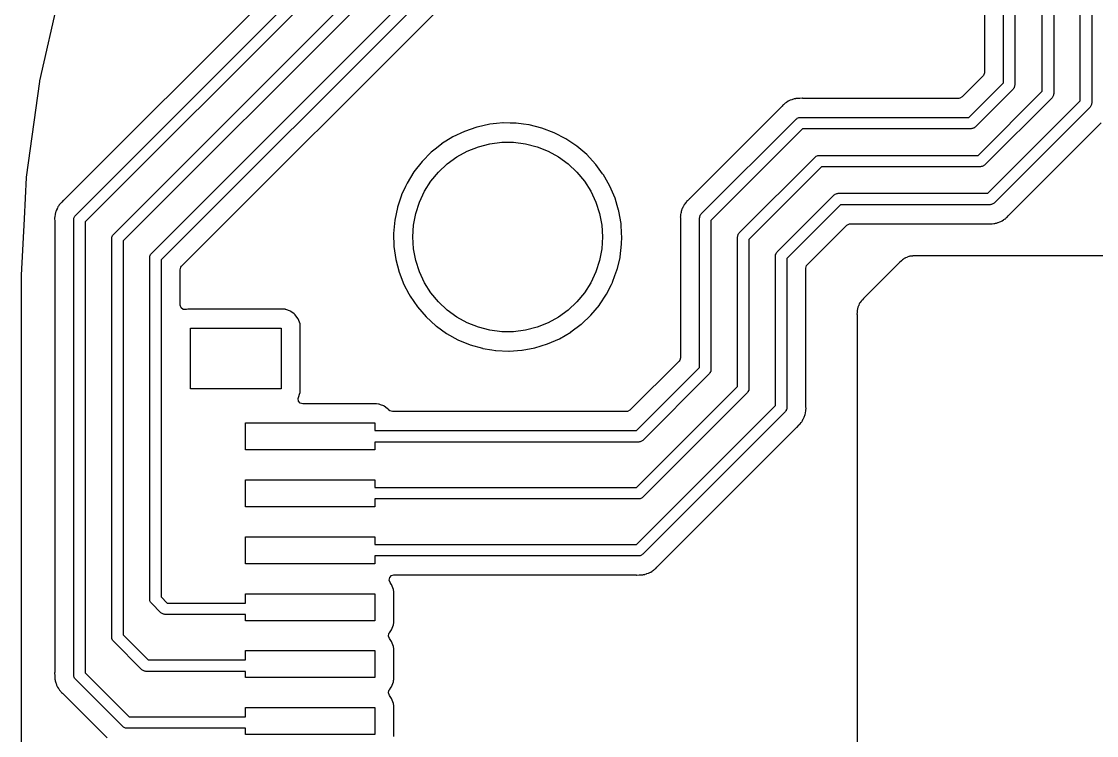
# Model space of a CAD drawing. Extents: x -3.92 to 3.92, y 0.02 to 7.83.
# Drawn here: x -3.917 to -2.803, y 0.94 to 1.68 of the extents above; entities that cross this region are included whole.
import ezdxf

# ---------------------------------------------------------------- set-up
doc = ezdxf.new("R2010")
doc.units = 0
doc.header["$MEASUREMENT"] = 0
doc.layers.add('BLACK', color=7, linetype='CONTINUOUS')

msp = doc.modelspace()

# ---------------------------------------------------------------- linework, layer by layer
at = {"layer": 'BLACK', "linetype": 'CONTINUOUS'}
for p, q in [((-2.81988, 1.59792), (-2.81988, 2.2007)), ((-2.80807, 2.20315), (-2.80807, 1.59547)), ((-2.85925, 1.60776), (-2.85925, 2.14165)), ((-2.84744, 2.14409), (-2.84744, 1.60531)), ((-2.89961, 1.61662), (-2.89961, 2.0448)), ((-2.8878, 2.04724), (-2.8878, 1.61417)), ((-2.91931, 2.03458), (-2.91931, 1.62684)), ((-3.43159, 1.93671), (-3.87314, 1.49517)), ((-3.86146, 1.47898), (-3.41043, 1.93001)), ((-3.40035, 1.92338), (-3.85138, 1.47236)), ((-3.82209, 1.45929), (-3.37106, 1.91032)), ((-3.36098, 1.9037), (-3.81201, 1.45267)), ((-3.78272, 1.43961), (-3.33169, 1.89064)), ((-3.32161, 1.88401), (-3.77264, 1.43299)), ((-3.75148, 1.42628), (-3.30993, 1.86782)), ((-3.89833, 1.61848), (-3.87601, 1.71593)), ((-2.91931, 1.62684), (-2.9201, 1.62415)), ((-3.91212, 1.51884), (-3.89841, 1.61805)), ((-3.89841, 1.61805), (-3.89833, 1.61848)), ((-2.92076, 1.62333), (-2.94223, 1.60187)), ((-2.93552, 1.58071), (-2.89961, 1.61662)), ((-2.9201, 1.62415), (-2.92076, 1.62333)), ((-2.88952, 1.61), (-2.9289, 1.57063)), ((-2.92567, 1.54134), (-2.85925, 1.60776)), ((-2.88914, 1.61067), (-2.88952, 1.61)), ((-2.88859, 1.61122), (-2.88914, 1.61067)), ((-2.88839, 1.61197), (-2.88859, 1.61122)), ((-2.888, 1.61264), (-2.88839, 1.61197)), ((-2.8878, 1.61417), (-2.888, 1.61342)), ((-2.888, 1.61342), (-2.888, 1.61264)), ((-2.84744, 1.60531), (-2.84764, 1.60456)), ((-2.84764, 1.60456), (-2.84764, 1.60379)), ((-3.12811, 1.59338), (-3.12905, 1.59224)), ((-3.12791, 1.59362), (-3.12811, 1.59338)), ((-3.12724, 1.59411), (-3.12791, 1.59362)), ((-3.12664, 1.59461), (-3.12724, 1.59411)), ((-3.12606, 1.5952), (-3.12664, 1.59461)), ((-3.12579, 1.59536), (-3.12606, 1.5952)), ((-3.12451, 1.59611), (-3.12579, 1.59536)), ((-3.12579, 1.59536), (-3.12579, 1.59536)), ((-3.12412, 1.59637), (-3.12451, 1.59611)), ((-3.12267, 1.59742), (-3.12412, 1.59637)), ((-3.1219, 1.59773), (-3.12267, 1.59742)), ((-3.1212, 1.59807), (-3.1219, 1.59773)), ((-3.12049, 1.59849), (-3.1212, 1.59807)), ((-3.11876, 1.59899), (-3.12049, 1.59849)), ((-3.11832, 1.59915), (-3.11876, 1.59899)), ((-3.11695, 1.59969), (-3.11832, 1.59915)), ((-3.11666, 1.59981), (-3.11695, 1.59969)), ((-3.11695, 1.59969), (-3.11695, 1.59969)), ((-3.11583, 1.59991), (-3.11666, 1.59981)), ((-3.11507, 1.60007), (-3.11583, 1.59991)), ((-3.11457, 1.60021), (-3.11507, 1.60007)), ((-3.11427, 1.6003), (-3.11457, 1.60021)), ((-3.11457, 1.60021), (-3.11457, 1.60021)), ((-3.11248, 1.60036), (-3.11427, 1.6003)), ((-3.11202, 1.60039), (-3.11248, 1.60036)), ((-3.11185, 1.60041), (-3.11202, 1.60039)), ((-3.11072, 1.60041), (-3.11185, 1.60041)), ((-3.11056, 1.60042), (-3.11072, 1.60041)), ((-3.10812, 1.60049), (-3.11056, 1.60042)), ((-3.10781, 1.6005), (-3.10812, 1.60049)), ((-3.10751, 1.60044), (-3.10781, 1.6005)), ((-3.10705, 1.60041), (-3.10751, 1.60044)), ((-2.94573, 1.60041), (-3.10705, 1.60041)), ((-2.94468, 1.60053), (-2.94573, 1.60041)), ((-2.94223, 1.60187), (-2.94468, 1.60053)), ((-2.84917, 1.60114), (-2.91905, 1.53126)), ((-2.91583, 1.50197), (-2.81988, 1.59792)), ((-2.84878, 1.60181), (-2.84917, 1.60114)), ((-2.84823, 1.60236), (-2.84878, 1.60181)), ((-2.84803, 1.60311), (-2.84823, 1.60236)), ((-2.84764, 1.60379), (-2.84803, 1.60311)), ((-2.80827, 1.59394), (-2.80866, 1.59327)), ((-2.80807, 1.59547), (-2.80827, 1.59472)), ((-2.80827, 1.59472), (-2.80827, 1.59394)), ((-3.12936, 1.59189), (-3.22452, 1.49674)), ((-3.12905, 1.59224), (-3.12936, 1.59189)), ((-2.8098, 1.5913), (-2.90921, 1.49189)), ((-2.80941, 1.59197), (-2.8098, 1.5913)), ((-2.80886, 1.59252), (-2.80941, 1.59197)), ((-2.80866, 1.59327), (-2.80886, 1.59252)), ((-3.43204, 1.57354), (-3.44507, 1.57069)), ((-3.4319, 1.57357), (-3.43204, 1.57354)), ((-3.43204, 1.57354), (-3.43204, 1.57354)), ((-3.42509, 1.57425), (-3.4319, 1.57357)), ((-3.41848, 1.57491), (-3.42509, 1.57425)), ((-3.41834, 1.57492), (-3.41848, 1.57491)), ((-3.41848, 1.57491), (-3.41848, 1.57491)), ((-3.4182, 1.57492), (-3.41834, 1.57492)), ((-3.41067, 1.5748), (-3.4182, 1.57492)), ((-3.4182, 1.57492), (-3.4182, 1.57492)), ((-3.40472, 1.57471), (-3.41067, 1.5748)), ((-3.40458, 1.57469), (-3.40472, 1.57471)), ((-3.39689, 1.57367), (-3.40458, 1.57469)), ((-3.40458, 1.57469), (-3.40458, 1.57469)), ((-3.39121, 1.57293), (-3.39689, 1.57367)), ((-3.378, 1.56961), (-3.39121, 1.57293)), ((-3.21284, 1.48055), (-3.11441, 1.57898)), ((-3.11441, 1.57898), (-3.11374, 1.57937)), ((-3.11374, 1.57937), (-3.11319, 1.57992)), ((-3.11319, 1.57992), (-3.11244, 1.58012)), ((-3.11244, 1.58012), (-3.11176, 1.58051)), ((-3.11176, 1.58051), (-3.11099, 1.58051)), ((-3.11099, 1.58051), (-3.11024, 1.58071)), ((-3.11024, 1.58071), (-2.93552, 1.58071)), ((-2.89426, 1.47897), (-2.79812, 1.57511)), ((-3.47039, 1.56039), (-3.48193, 1.55315)), ((-3.4581, 1.56625), (-3.47039, 1.56039)), ((-3.44521, 1.57066), (-3.4581, 1.56625)), ((-3.44507, 1.57069), (-3.44521, 1.57066)), ((-3.44507, 1.57069), (-3.44507, 1.57069)), ((-3.36526, 1.56479), (-3.378, 1.56961)), ((-3.35315, 1.55854), (-3.36526, 1.56479)), ((-3.10779, 1.5689), (-3.20276, 1.47393)), ((-2.93307, 1.5689), (-3.10779, 1.5689)), ((-2.93232, 1.5691), (-2.93307, 1.5689)), ((-2.93154, 1.5691), (-2.93232, 1.5691)), ((-2.93087, 1.56949), (-2.93154, 1.5691)), ((-2.93012, 1.56969), (-2.93087, 1.56949)), ((-2.92957, 1.57024), (-2.93012, 1.56969)), ((-2.9289, 1.57063), (-2.92957, 1.57024)), ((-3.48204, 1.55306), (-3.4887, 1.54773)), ((-3.48193, 1.55315), (-3.48204, 1.55306)), ((-3.48204, 1.55306), (-3.48204, 1.55306)), ((-3.45529, 1.54575), (-3.4438, 1.5503)), ((-3.4438, 1.5503), (-3.43183, 1.55337)), ((-3.43183, 1.55337), (-3.41957, 1.55492)), ((-3.41957, 1.55492), (-3.40721, 1.55492)), ((-3.40721, 1.55492), (-3.39494, 1.55337)), ((-3.39494, 1.55337), (-3.38297, 1.5503)), ((-3.38297, 1.5503), (-3.37148, 1.54575)), ((-3.34184, 1.55095), (-3.35315, 1.55854)), ((-3.33148, 1.5421), (-3.34184, 1.55095)), ((-3.49256, 1.54463), (-3.50215, 1.53495)), ((-3.4887, 1.54773), (-3.49256, 1.54463)), ((-3.47612, 1.53253), (-3.46612, 1.5398)), ((-3.46612, 1.5398), (-3.45529, 1.54575)), ((-3.37148, 1.54575), (-3.36065, 1.5398)), ((-3.36065, 1.5398), (-3.35065, 1.53253)), ((-3.32221, 1.53212), (-3.33148, 1.5421)), ((-3.17347, 1.46087), (-3.09473, 1.53961)), ((-3.09473, 1.53961), (-3.09405, 1.54)), ((-3.09405, 1.54), (-3.0935, 1.54055)), ((-3.0935, 1.54055), (-3.09275, 1.54075)), ((-3.09275, 1.54075), (-3.09208, 1.54114)), ((-3.09208, 1.54114), (-3.0913, 1.54114)), ((-3.0913, 1.54114), (-3.09055, 1.54134)), ((-3.09055, 1.54134), (-2.92567, 1.54134)), ((-3.50215, 1.53495), (-3.51055, 1.52423)), ((-3.48513, 1.52407), (-3.47612, 1.53253)), ((-3.35065, 1.53253), (-3.34164, 1.52407)), ((-3.32213, 1.532), (-3.32221, 1.53212)), ((-3.31502, 1.52232), (-3.32213, 1.532)), ((-3.08811, 1.52953), (-3.16339, 1.45425)), ((-2.92323, 1.52953), (-3.08811, 1.52953)), ((-2.92248, 1.52973), (-2.92323, 1.52953)), ((-2.9217, 1.52973), (-2.92248, 1.52973)), ((-2.92103, 1.53012), (-2.9217, 1.52973)), ((-2.92028, 1.53032), (-2.92103, 1.53012)), ((-2.91973, 1.53087), (-2.92028, 1.53032)), ((-2.91905, 1.53126), (-2.91973, 1.53087)), ((-3.91433, 1.47561), (-3.91216, 1.51841)), ((-3.91216, 1.51841), (-3.91212, 1.51884)), ((-3.51055, 1.52423), (-3.51767, 1.51261)), ((-3.49301, 1.51455), (-3.48513, 1.52407)), ((-3.34164, 1.52407), (-3.33376, 1.51455)), ((-3.31415, 1.52114), (-3.31502, 1.52232)), ((-3.31408, 1.52102), (-3.31415, 1.52114)), ((-3.31271, 1.51862), (-3.31408, 1.52102)), ((-3.3074, 1.50931), (-3.31271, 1.51862)), ((-3.51926, 1.50918), (-3.52341, 1.50025)), ((-3.51773, 1.51248), (-3.51926, 1.50918)), ((-3.51767, 1.51261), (-3.51773, 1.51248)), ((-3.51773, 1.51248), (-3.51773, 1.51248)), ((-3.49964, 1.50411), (-3.49301, 1.51455)), ((-3.33376, 1.51455), (-3.32714, 1.50411)), ((-3.30205, 1.49678), (-3.3074, 1.50931)), ((-3.87395, 1.49447), (-3.87562, 1.49268)), ((-3.87374, 1.49469), (-3.87395, 1.49447)), ((-3.87395, 1.49447), (-3.87395, 1.49447)), ((-3.87348, 1.49486), (-3.87374, 1.49469)), ((-3.87314, 1.49517), (-3.87348, 1.49486)), ((-3.52345, 1.50012), (-3.52757, 1.48766)), ((-3.52341, 1.50025), (-3.52345, 1.50012)), ((-3.5049, 1.49293), (-3.49964, 1.50411)), ((-3.32714, 1.50411), (-3.32187, 1.49293)), ((-3.29982, 1.48925), (-3.30205, 1.49678)), ((-3.22801, 1.49321), (-3.22832, 1.49286)), ((-3.22791, 1.49335), (-3.22801, 1.49322)), ((-3.22801, 1.49322), (-3.22801, 1.49322)), ((-3.22801, 1.49322), (-3.22801, 1.49321)), ((-3.22711, 1.49415), (-3.22791, 1.49335)), ((-3.227, 1.49426), (-3.22711, 1.49415)), ((-3.22533, 1.49604), (-3.227, 1.49426)), ((-3.22512, 1.49627), (-3.22533, 1.49604)), ((-3.22533, 1.49604), (-3.22533, 1.49604)), ((-3.22485, 1.49643), (-3.22512, 1.49627)), ((-3.22452, 1.49674), (-3.22485, 1.49643)), ((-3.1341, 1.44118), (-3.07504, 1.50024)), ((-3.07504, 1.50024), (-3.07437, 1.50063)), ((-3.07437, 1.50063), (-3.07382, 1.50118)), ((-3.07382, 1.50118), (-3.07307, 1.50138)), ((-3.07307, 1.50138), (-3.07239, 1.50177)), ((-3.07239, 1.50177), (-3.07162, 1.50177)), ((-3.07162, 1.50177), (-3.07087, 1.50197)), ((-3.07087, 1.50197), (-2.91583, 1.50197)), ((-3.88207, 1.482), (-3.88232, 1.48042)), ((-3.88195, 1.48229), (-3.88207, 1.482)), ((-3.88174, 1.48277), (-3.88195, 1.48229)), ((-3.88195, 1.48229), (-3.88195, 1.48229)), ((-3.88149, 1.4835), (-3.88174, 1.48277)), ((-3.88136, 1.484), (-3.88149, 1.4835)), ((-3.88128, 1.48431), (-3.88136, 1.484)), ((-3.88136, 1.484), (-3.88136, 1.484)), ((-3.88042, 1.48588), (-3.88128, 1.48431)), ((-3.88021, 1.4863), (-3.88042, 1.48588)), ((-3.88007, 1.48663), (-3.88021, 1.4863)), ((-3.8795, 1.48794), (-3.88007, 1.48663)), ((-3.87899, 1.4886), (-3.8795, 1.48794)), ((-3.87857, 1.48925), (-3.87899, 1.4886)), ((-3.87832, 1.4897), (-3.87857, 1.48925)), ((-3.87817, 1.48998), (-3.87832, 1.4897)), ((-3.87694, 1.49128), (-3.87817, 1.48998)), ((-3.87664, 1.49164), (-3.87694, 1.49128)), ((-3.87663, 1.49165), (-3.87664, 1.49164)), ((-3.87653, 1.49177), (-3.87663, 1.49165)), ((-3.87663, 1.49165), (-3.87663, 1.49165)), ((-3.87573, 1.49257), (-3.87653, 1.49177)), ((-3.87562, 1.49268), (-3.87573, 1.49257)), ((-3.52771, 1.48718), (-3.53039, 1.47426)), ((-3.52768, 1.48732), (-3.52771, 1.48718)), ((-3.52771, 1.48718), (-3.52771, 1.48718)), ((-3.52757, 1.48766), (-3.52768, 1.48732)), ((-3.50872, 1.48117), (-3.5049, 1.49293)), ((-3.32187, 1.49293), (-3.31805, 1.48117)), ((-3.29847, 1.48468), (-3.29982, 1.48925)), ((-3.29818, 1.48371), (-3.29847, 1.48468)), ((-3.29816, 1.48357), (-3.29818, 1.48371)), ((-3.29588, 1.47053), (-3.29816, 1.48357)), ((-3.29816, 1.48357), (-3.29816, 1.48357)), ((-3.23345, 1.48358), (-3.23373, 1.48181)), ((-3.23333, 1.48387), (-3.23345, 1.48358)), ((-3.23312, 1.48434), (-3.23333, 1.48387)), ((-3.23333, 1.48387), (-3.23333, 1.48387)), ((-3.23287, 1.48508), (-3.23312, 1.48434)), ((-3.23274, 1.48558), (-3.23287, 1.48508)), ((-3.23266, 1.48588), (-3.23274, 1.48558)), ((-3.23274, 1.48558), (-3.23274, 1.48558)), ((-3.2318, 1.48745), (-3.23266, 1.48588)), ((-3.23159, 1.48787), (-3.2318, 1.48745)), ((-3.23119, 1.48881), (-3.23159, 1.48787)), ((-3.23088, 1.48952), (-3.23119, 1.48881)), ((-3.23069, 1.48976), (-3.23088, 1.48952)), ((-3.23037, 1.49017), (-3.23069, 1.48976)), ((-3.22994, 1.49082), (-3.23037, 1.49017)), ((-3.2297, 1.49128), (-3.22994, 1.49082)), ((-3.22955, 1.49155), (-3.2297, 1.49128)), ((-3.22832, 1.49286), (-3.22955, 1.49155)), ((-3.06842, 1.49016), (-3.12402, 1.43456)), ((-2.91339, 1.49016), (-3.06842, 1.49016)), ((-2.91263, 1.49036), (-2.91339, 1.49016)), ((-2.91186, 1.49036), (-2.91263, 1.49036)), ((-2.91118, 1.49075), (-2.91186, 1.49036)), ((-2.91043, 1.49095), (-2.91118, 1.49075)), ((-2.90988, 1.4915), (-2.91043, 1.49095)), ((-2.90921, 1.49189), (-2.90988, 1.4915)), ((-3.9173, 1.41695), (-3.91433, 1.47561)), ((-3.88295, 1.47643), (-3.88308, 1.47561)), ((-3.88308, 1.47561), (-3.88306, 1.4753)), ((-3.88306, 1.4753), (-3.88292, 1.47383)), ((-3.88289, 1.47721), (-3.88295, 1.47643)), ((-3.88292, 1.47383), (-3.88289, 1.47336)), ((-3.88282, 1.47834), (-3.88289, 1.47804)), ((-3.88289, 1.47804), (-3.88289, 1.47721)), ((-3.88289, 1.47336), (-3.88289, 1.00555)), ((-3.88245, 1.47978), (-3.88282, 1.47834)), ((-3.88282, 1.47834), (-3.88282, 1.47834)), ((-3.88235, 1.48023), (-3.88245, 1.47978)), ((-3.88232, 1.48042), (-3.88235, 1.48023)), ((-3.86319, 1.4748), (-3.86299, 1.47555)), ((-3.86319, 1.00236), (-3.86319, 1.4748)), ((-3.86299, 1.47633), (-3.8626, 1.477)), ((-3.86299, 1.47555), (-3.86299, 1.47633)), ((-3.8626, 1.477), (-3.8624, 1.47776)), ((-3.8624, 1.47776), (-3.86185, 1.47831)), ((-3.86185, 1.47831), (-3.86146, 1.47898)), ((-3.85138, 1.47236), (-3.85138, 1.00481)), ((-3.53045, 1.47398), (-3.53166, 1.46041)), ((-3.53039, 1.47426), (-3.53045, 1.47398)), ((-3.51103, 1.46903), (-3.50872, 1.48117)), ((-3.31805, 1.48117), (-3.31574, 1.46903)), ((-3.23433, 1.47801), (-3.23446, 1.47719)), ((-3.23446, 1.47719), (-3.23442, 1.47676)), ((-3.23442, 1.47676), (-3.23429, 1.4754)), ((-3.23427, 1.47878), (-3.23433, 1.47801)), ((-3.23429, 1.4754), (-3.23427, 1.47494)), ((-3.23419, 1.47992), (-3.23427, 1.47961)), ((-3.23427, 1.47961), (-3.23427, 1.47878)), ((-3.23427, 1.47494), (-3.23427, 1.33156)), ((-3.23383, 1.48135), (-3.23419, 1.47992)), ((-3.23419, 1.47992), (-3.23419, 1.47992)), ((-3.23373, 1.48181), (-3.23383, 1.48135)), ((-3.21457, 1.47638), (-3.21437, 1.47713)), ((-3.21457, 1.32134), (-3.21457, 1.47638)), ((-3.21437, 1.47791), (-3.21398, 1.47858)), ((-3.21437, 1.47713), (-3.21437, 1.47791)), ((-3.21398, 1.47858), (-3.21378, 1.47933)), ((-3.21378, 1.47933), (-3.21323, 1.47988)), ((-3.21323, 1.47988), (-3.21284, 1.48055)), ((-3.20276, 1.47393), (-3.20276, 1.3189)), ((-2.90905, 1.47065), (-2.90855, 1.4708)), ((-2.90855, 1.4708), (-2.90779, 1.47096)), ((-2.90779, 1.47096), (-2.90697, 1.47106)), ((-2.90697, 1.47106), (-2.90668, 1.47118)), ((-2.90668, 1.47118), (-2.9053, 1.47172)), ((-2.90668, 1.47118), (-2.90668, 1.47118)), ((-2.9053, 1.47172), (-2.90486, 1.47187)), ((-2.90486, 1.47187), (-2.90313, 1.47237)), ((-2.90313, 1.47237), (-2.90242, 1.47279)), ((-2.90242, 1.47279), (-2.90172, 1.47314)), ((-2.90172, 1.47314), (-2.90095, 1.47344)), ((-2.90095, 1.47344), (-2.8995, 1.4745)), ((-2.8995, 1.4745), (-2.89911, 1.47475)), ((-2.89911, 1.47475), (-2.89783, 1.47551)), ((-2.89783, 1.47551), (-2.89756, 1.47567)), ((-2.89783, 1.47551), (-2.89783, 1.47551)), ((-2.89756, 1.47567), (-2.89698, 1.47625)), ((-2.89698, 1.47625), (-2.89639, 1.47676)), ((-2.89639, 1.47676), (-2.89597, 1.47706)), ((-2.89597, 1.47706), (-2.89572, 1.47725)), ((-2.89572, 1.47725), (-2.89457, 1.47863)), ((-2.89457, 1.47863), (-2.89426, 1.47897)), ((-3.53166, 1.46041), (-3.5313, 1.44679)), ((-3.51181, 1.45669), (-3.51103, 1.46903)), ((-3.31574, 1.46903), (-3.31496, 1.45669)), ((-3.29584, 1.47029), (-3.29588, 1.47053)), ((-3.29583, 1.47015), (-3.29584, 1.47029)), ((-3.29526, 1.46027), (-3.29583, 1.47015)), ((-3.29583, 1.47015), (-3.29583, 1.47015)), ((-3.29506, 1.45669), (-3.29526, 1.46027)), ((-3.17461, 1.45889), (-3.17441, 1.45965)), ((-3.17441, 1.45965), (-3.17386, 1.4602)), ((-3.17386, 1.4602), (-3.17347, 1.46087)), ((-3.10286, 1.42785), (-3.06171, 1.469)), ((-3.06171, 1.469), (-3.05926, 1.47034)), ((-3.05926, 1.47034), (-3.0582, 1.47045)), ((-3.0582, 1.47045), (-2.91657, 1.47045)), ((-2.91657, 1.47045), (-2.91612, 1.47043)), ((-2.91612, 1.47043), (-2.91582, 1.47036)), ((-2.91582, 1.47036), (-2.9155, 1.47037)), ((-2.9155, 1.47037), (-2.91306, 1.47045)), ((-2.91306, 1.47045), (-2.91291, 1.47045)), ((-2.91291, 1.47045), (-2.91177, 1.47045)), ((-2.91177, 1.47045), (-2.91161, 1.47047)), ((-2.91161, 1.47047), (-2.91114, 1.47051)), ((-2.91114, 1.47051), (-2.90935, 1.47057)), ((-2.90935, 1.47057), (-2.90905, 1.47065)), ((-2.90905, 1.47065), (-2.90905, 1.47065)), ((-3.82382, 1.45512), (-3.82362, 1.45587)), ((-3.82382, 1.04173), (-3.82382, 1.45512)), ((-3.82362, 1.45665), (-3.82323, 1.45732)), ((-3.82362, 1.45587), (-3.82362, 1.45665)), ((-3.82323, 1.45732), (-3.82303, 1.45807)), ((-3.82303, 1.45807), (-3.82248, 1.45862)), ((-3.82248, 1.45862), (-3.82209, 1.45929)), ((-3.81201, 1.45267), (-3.81201, 1.04418)), ((-3.51103, 1.44436), (-3.51181, 1.45669)), ((-3.31496, 1.45669), (-3.31574, 1.44436)), ((-3.29686, 1.43628), (-3.2953, 1.44915)), ((-3.2953, 1.44915), (-3.29529, 1.44926)), ((-3.2953, 1.44915), (-3.2953, 1.44915)), ((-3.29529, 1.44926), (-3.29506, 1.45669)), ((-3.1752, 1.45669), (-3.175, 1.45744)), ((-3.1752, 1.30166), (-3.1752, 1.45669)), ((-3.175, 1.45822), (-3.17461, 1.45889)), ((-3.175, 1.45744), (-3.175, 1.45822)), ((-3.16339, 1.45425), (-3.16339, 1.29921)), ((-3.78425, 1.43696), (-3.78386, 1.43763)), ((-3.78386, 1.43763), (-3.78366, 1.43839)), ((-3.78366, 1.43839), (-3.78311, 1.43894)), ((-3.78311, 1.43894), (-3.78272, 1.43961)), ((-3.5313, 1.44679), (-3.52938, 1.4333)), ((-3.50872, 1.43222), (-3.51103, 1.44436)), ((-3.31574, 1.44436), (-3.31805, 1.43222)), ((-3.13583, 1.43701), (-3.13563, 1.43776)), ((-3.13563, 1.43854), (-3.13524, 1.43921)), ((-3.13563, 1.43776), (-3.13563, 1.43854)), ((-3.13524, 1.43921), (-3.13504, 1.43996)), ((-3.13504, 1.43996), (-3.13449, 1.44051)), ((-3.13449, 1.44051), (-3.1341, 1.44118)), ((-3.78445, 1.43543), (-3.78425, 1.43618)), ((-3.78445, 1.0811), (-3.78445, 1.43543)), ((-3.78425, 1.43618), (-3.78425, 1.43696)), ((-3.77264, 1.43299), (-3.77264, 1.08355)), ((-3.75215, 1.42545), (-3.75148, 1.42628)), ((-3.52938, 1.4333), (-3.52592, 1.42013)), ((-3.5049, 1.42046), (-3.50872, 1.43222)), ((-3.31805, 1.43222), (-3.32187, 1.42046)), ((-3.30007, 1.42263), (-3.29696, 1.4356)), ((-3.29696, 1.4356), (-3.29693, 1.43574)), ((-3.29696, 1.4356), (-3.29696, 1.4356)), ((-3.29693, 1.43574), (-3.29686, 1.43628)), ((-3.13583, 1.28197), (-3.13583, 1.43701)), ((-3.12402, 1.43456), (-3.12402, 1.27953)), ((-3.10431, 1.42435), (-3.10352, 1.42703)), ((-3.10352, 1.42703), (-3.10286, 1.42785)), ((-3.00791, 1.42941), (-3.04348, 1.39384)), ((-3.00755, 1.42985), (-3.00791, 1.42941)), ((-3.00732, 1.43011), (-3.00755, 1.42985)), ((-3.00755, 1.42985), (-3.00755, 1.42985)), ((-3.00713, 1.43041), (-3.00732, 1.43011)), ((-3.00567, 1.43167), (-3.00713, 1.43041)), ((-3.0054, 1.43192), (-3.00567, 1.43167)), ((-3.00497, 1.43234), (-3.0054, 1.43192)), ((-3.00455, 1.43265), (-3.00497, 1.43234)), ((-3.00424, 1.4329), (-3.00455, 1.43265)), ((-3.00312, 1.43386), (-3.00424, 1.4329)), ((-3.00285, 1.43409), (-3.00312, 1.43386)), ((-3.00312, 1.43386), (-3.00312, 1.43386)), ((-3.00253, 1.43424), (-3.00285, 1.43409)), ((-3.00241, 1.43432), (-3.00253, 1.43424)), ((-3.00189, 1.43462), (-3.00241, 1.43432)), ((-3.00176, 1.43469), (-3.00189, 1.43462)), ((-3.00147, 1.4349), (-3.00176, 1.43469)), ((-3.00114, 1.43502), (-3.00147, 1.4349)), ((-2.99975, 1.43552), (-3.00114, 1.43502)), ((-3.00114, 1.43502), (-3.00114, 1.43502)), ((-2.99938, 1.43567), (-2.99975, 1.43552)), ((-2.99771, 1.43643), (-2.99938, 1.43567)), ((-2.99736, 1.43648), (-2.99771, 1.43643)), ((-2.99722, 1.43652), (-2.99736, 1.43648)), ((-2.99664, 1.43667), (-2.99722, 1.43652)), ((-2.9965, 1.4367), (-2.99664, 1.43667)), ((-2.99616, 1.43682), (-2.9965, 1.4367)), ((-2.99544, 1.43686), (-2.99616, 1.43682)), ((-2.99433, 1.43693), (-2.99544, 1.43686)), ((-2.99394, 1.43697), (-2.99433, 1.43693)), ((-2.99354, 1.43703), (-2.99394, 1.43697)), ((-2.99292, 1.43703), (-2.99354, 1.43703)), ((-2.99261, 1.43704), (-2.99292, 1.43703)), ((-2.99181, 1.43709), (-2.99261, 1.43704)), ((-2.99053, 1.43717), (-2.99181, 1.43709)), ((-2.99018, 1.43709), (-2.99053, 1.43717)), ((-2.98983, 1.43706), (-2.99018, 1.43709)), ((-2.98936, 1.43703), (-2.98983, 1.43708)), ((-2.98983, 1.43708), (-2.98983, 1.43706)), ((-2.71915, 1.43703), (-2.98936, 1.43703)), ((-3.9173, 1.4167), (-3.9173, 1.41695)), ((-3.9173, 0.750136), (-3.9173, 1.4167)), ((-3.75293, 1.42277), (-3.75215, 1.42545)), ((-3.75293, 1.38631), (-3.75293, 1.42277)), ((-3.52592, 1.42013), (-3.52098, 1.40743)), ((-3.49964, 1.40928), (-3.5049, 1.42046)), ((-3.32187, 1.42046), (-3.32714, 1.40928)), ((-3.30479, 1.4097), (-3.30223, 1.4167)), ((-3.30223, 1.4167), (-3.30016, 1.42236)), ((-3.30016, 1.42236), (-3.30011, 1.42249)), ((-3.30016, 1.42236), (-3.30016, 1.42236)), ((-3.30011, 1.42249), (-3.30007, 1.42263)), ((-3.30007, 1.42263), (-3.30007, 1.42263)), ((-3.10431, 1.28097), (-3.10431, 1.42435)), ((-3.52098, 1.40743), (-3.52091, 1.40731)), ((-3.52091, 1.40731), (-3.51578, 1.39762)), ((-3.49301, 1.39884), (-3.49964, 1.40928)), ((-3.32714, 1.40928), (-3.33376, 1.39884)), ((-3.31091, 1.39753), (-3.30586, 1.40757)), ((-3.30586, 1.40757), (-3.30485, 1.40957)), ((-3.30485, 1.40957), (-3.30479, 1.4097)), ((-3.30485, 1.40957), (-3.30485, 1.40957)), ((-3.51578, 1.39762), (-3.5146, 1.39539)), ((-3.5146, 1.39539), (-3.51452, 1.39528)), ((-3.51452, 1.39528), (-3.51452, 1.39528)), ((-3.51452, 1.39528), (-3.50697, 1.38429)), ((-3.48513, 1.38932), (-3.49301, 1.39884)), ((-3.33376, 1.39884), (-3.34164, 1.38932)), ((-3.31828, 1.38631), (-3.31099, 1.39741)), ((-3.31099, 1.39741), (-3.31091, 1.39753)), ((-3.31099, 1.39741), (-3.31099, 1.39741)), ((-3.04463, 1.39285), (-3.04578, 1.39155)), ((-3.0444, 1.39311), (-3.04463, 1.39285)), ((-3.04463, 1.39285), (-3.04463, 1.39285)), ((-3.0441, 1.3933), (-3.0444, 1.39311)), ((-3.04383, 1.39353), (-3.0441, 1.3933)), ((-3.04348, 1.39384), (-3.04384, 1.39355)), ((-3.04384, 1.39355), (-3.04383, 1.39353)), ((-3.75291, 1.38586), (-3.75293, 1.38631)), ((-3.75189, 1.38326), (-3.75291, 1.38586)), ((-3.74962, 1.38163), (-3.75189, 1.38326)), ((-3.74682, 1.38149), (-3.74962, 1.38163)), ((-3.74629, 1.38165), (-3.74659, 1.38154)), ((-3.74498, 1.38179), (-3.74629, 1.38165)), ((-3.74402, 1.3819), (-3.74498, 1.38179)), ((-3.74388, 1.38191), (-3.74402, 1.3819)), ((-3.74402, 1.3819), (-3.74402, 1.3819)), ((-3.69501, 1.38191), (-3.74388, 1.38191)), ((-3.64615, 1.38191), (-3.69501, 1.38191)), ((-3.64602, 1.3819), (-3.64615, 1.38191)), ((-3.64405, 1.38169), (-3.64602, 1.3819)), ((-3.64602, 1.3819), (-3.64602, 1.3819)), ((-3.64374, 1.38165), (-3.64405, 1.38169)), ((-3.64405, 1.38169), (-3.64405, 1.38169)), ((-3.64345, 1.38154), (-3.64374, 1.38165)), ((-3.50697, 1.38429), (-3.50697, 1.38429)), ((-3.50697, 1.38429), (-3.50688, 1.38417)), ((-3.50688, 1.38417), (-3.49793, 1.3739)), ((-3.47612, 1.38085), (-3.48513, 1.38932)), ((-3.34164, 1.38932), (-3.35065, 1.38085)), ((-3.32713, 1.37569), (-3.31839, 1.38614)), ((-3.31839, 1.38614), (-3.31828, 1.38631)), ((-3.05094, 1.38223), (-3.05107, 1.3804)), ((-3.05081, 1.38256), (-3.05094, 1.38223)), ((-3.05078, 1.3827), (-3.05081, 1.38256)), ((-3.05063, 1.38328), (-3.05078, 1.3827)), ((-3.05059, 1.38342), (-3.05063, 1.38328)), ((-3.05053, 1.38377), (-3.05059, 1.38342)), ((-3.05038, 1.38409), (-3.05053, 1.38377)), ((-3.04976, 1.38543), (-3.05038, 1.38409)), ((-3.05038, 1.38409), (-3.05038, 1.38409)), ((-3.0496, 1.3858), (-3.04976, 1.38543)), ((-3.04958, 1.38586), (-3.0496, 1.3858)), ((-3.04896, 1.38751), (-3.04958, 1.38586)), ((-3.04875, 1.3878), (-3.04896, 1.38751)), ((-3.04867, 1.38793), (-3.04875, 1.3878)), ((-3.04837, 1.38844), (-3.04867, 1.38793)), ((-3.04828, 1.38856), (-3.04837, 1.38844)), ((-3.04813, 1.38888), (-3.04828, 1.38856)), ((-3.04709, 1.39007), (-3.04813, 1.38888)), ((-3.04692, 1.39026), (-3.04709, 1.39007)), ((-3.04667, 1.39056), (-3.04692, 1.39026)), ((-3.04654, 1.39074), (-3.04667, 1.39056)), ((-3.04643, 1.39089), (-3.04654, 1.39074)), ((-3.04654, 1.39074), (-3.04654, 1.39074)), ((-3.04599, 1.39133), (-3.04643, 1.39089)), ((-3.04578, 1.39155), (-3.04599, 1.39133)), ((-3.74659, 1.38154), (-3.74682, 1.38149)), ((-3.6433, 1.38149), (-3.64345, 1.38154)), ((-3.64345, 1.38154), (-3.64345, 1.38154)), ((-3.63846, 1.37967), (-3.6433, 1.38149)), ((-3.63818, 1.37946), (-3.63846, 1.37967)), ((-3.63483, 1.37695), (-3.63818, 1.37946)), ((-3.63818, 1.37946), (-3.63818, 1.37946)), ((-3.63394, 1.37629), (-3.63483, 1.37695)), ((-3.63373, 1.376), (-3.63394, 1.37629)), ((-3.63077, 1.37205), (-3.63373, 1.376)), ((-3.63056, 1.37177), (-3.63077, 1.37205)), ((-3.63077, 1.37205), (-3.63077, 1.37205)), ((-3.62858, 1.36648), (-3.63056, 1.37177)), ((-3.49793, 1.3739), (-3.48785, 1.36473)), ((-3.46612, 1.37359), (-3.47612, 1.38085)), ((-3.45529, 1.36764), (-3.46612, 1.37359)), ((-3.36065, 1.37359), (-3.37148, 1.36764)), ((-3.35065, 1.38085), (-3.36065, 1.37359)), ((-3.33701, 1.36631), (-3.32713, 1.37569)), ((-3.05121, 1.37852), (-3.05136, 1.3766)), ((-3.05136, 1.3766), (-3.05128, 1.37625)), ((-3.05128, 1.37625), (-3.05126, 1.3759)), ((-3.05126, 1.3759), (-3.05126, 1.3759)), ((-3.05126, 1.3759), (-3.0512, 1.37534)), ((-3.0512, 1.37889), (-3.05121, 1.37852)), ((-3.05112, 1.38001), (-3.0512, 1.37949)), ((-3.0512, 1.37949), (-3.0512, 1.37889)), ((-3.0512, 1.37534), (-3.0512, 0.829535)), ((-3.05107, 1.3804), (-3.05112, 1.38001)), ((-3.74202, 1.29921), (-3.74202, 1.36221)), ((-3.74202, 1.36221), (-3.64802, 1.36221)), ((-3.64802, 1.36221), (-3.64802, 1.29921)), ((-3.62854, 1.36617), (-3.62858, 1.36648)), ((-3.62833, 1.36421), (-3.62854, 1.36617)), ((-3.62854, 1.36617), (-3.62854, 1.36617)), ((-3.62832, 1.36407), (-3.62833, 1.36421)), ((-3.62831, 1.29734), (-3.62832, 1.36407)), ((-3.48785, 1.36473), (-3.48774, 1.36465)), ((-3.48774, 1.36465), (-3.48774, 1.36465)), ((-3.48774, 1.36465), (-3.48712, 1.36421)), ((-3.48712, 1.36421), (-3.47679, 1.35678)), ((-3.4438, 1.36308), (-3.45529, 1.36764)), ((-3.43183, 1.36001), (-3.4438, 1.36308)), ((-3.41957, 1.35846), (-3.43183, 1.36001)), ((-3.39494, 1.36001), (-3.40721, 1.35846)), ((-3.38297, 1.36308), (-3.39494, 1.36001)), ((-3.37148, 1.36764), (-3.38297, 1.36308)), ((-3.34779, 1.35822), (-3.33712, 1.36623)), ((-3.33712, 1.36623), (-3.33701, 1.36631)), ((-3.33712, 1.36623), (-3.33712, 1.36623)), ((-3.47679, 1.35678), (-3.46489, 1.35016)), ((-3.46489, 1.35016), (-3.4523, 1.34494)), ((-3.40721, 1.35846), (-3.41957, 1.35846)), ((-3.37214, 1.34578), (-3.35967, 1.35126)), ((-3.35967, 1.35126), (-3.3479, 1.35813)), ((-3.3479, 1.35813), (-3.34779, 1.35822)), ((-3.4523, 1.34494), (-3.45216, 1.34491)), ((-3.45216, 1.34491), (-3.45216, 1.34491)), ((-3.45216, 1.34491), (-3.43934, 1.34125)), ((-3.43934, 1.34125), (-3.43934, 1.34125)), ((-3.43934, 1.34125), (-3.4392, 1.34121)), ((-3.4392, 1.34121), (-3.42992, 1.33969)), ((-3.42992, 1.33969), (-3.4259, 1.33903)), ((-3.4259, 1.33903), (-3.4259, 1.33903)), ((-3.4259, 1.33903), (-3.42575, 1.33901)), ((-3.42575, 1.33901), (-3.42561, 1.339)), ((-3.42561, 1.339), (-3.41229, 1.33838)), ((-3.41229, 1.33838), (-3.41229, 1.33838)), ((-3.41229, 1.33838), (-3.41215, 1.33837)), ((-3.41215, 1.33837), (-3.41172, 1.3384)), ((-3.41172, 1.3384), (-3.3987, 1.33929)), ((-3.3987, 1.33929), (-3.39856, 1.3393)), ((-3.3987, 1.33929), (-3.3987, 1.33929)), ((-3.39856, 1.3393), (-3.39841, 1.33932)), ((-3.39841, 1.33932), (-3.3853, 1.34175)), ((-3.39841, 1.33932), (-3.39841, 1.33932)), ((-3.3853, 1.34175), (-3.38516, 1.34178)), ((-3.3853, 1.34175), (-3.3853, 1.34175)), ((-3.38516, 1.34178), (-3.37214, 1.34578)), ((-3.23572, 1.32805), (-3.28671, 1.27706)), ((-3.23506, 1.32888), (-3.23572, 1.32805)), ((-3.23427, 1.33156), (-3.23506, 1.32888)), ((-3.28001, 1.25591), (-3.21457, 1.32134)), ((-3.2041, 1.3154), (-3.20449, 1.31472)), ((-3.20355, 1.31594), (-3.2041, 1.3154)), ((-3.20335, 1.3167), (-3.20355, 1.31594)), ((-3.20296, 1.31737), (-3.20335, 1.3167)), ((-3.20276, 1.3189), (-3.20296, 1.31815)), ((-3.20296, 1.31815), (-3.20296, 1.31737)), ((-3.20449, 1.31472), (-3.27338, 1.24582)), ((-3.64802, 1.29921), (-3.74202, 1.29921)), ((-3.63027, 1.29041), (-3.62869, 1.29464)), ((-3.62869, 1.29464), (-3.62858, 1.29493)), ((-3.62869, 1.29464), (-3.62869, 1.29464)), ((-3.62858, 1.29493), (-3.62831, 1.29734)), ((-3.28001, 1.19685), (-3.1752, 1.30166)), ((-3.16512, 1.29504), (-3.27338, 1.18677)), ((-3.16473, 1.29571), (-3.16512, 1.29504)), ((-3.16418, 1.29626), (-3.16473, 1.29571)), ((-3.16398, 1.29701), (-3.16418, 1.29626)), ((-3.16359, 1.29768), (-3.16398, 1.29701)), ((-3.16339, 1.29921), (-3.16359, 1.29846)), ((-3.16359, 1.29846), (-3.16359, 1.29768)), ((-3.63054, 1.28937), (-3.63027, 1.29041)), ((-3.63014, 1.2866), (-3.63054, 1.28937)), ((-3.62831, 1.28449), (-3.63014, 1.2866)), ((-3.62563, 1.2837), (-3.62831, 1.28449)), ((-3.55051, 1.2837), (-3.62563, 1.2837)), ((-3.54938, 1.2837), (-3.55051, 1.2837)), ((-3.54925, 1.28369), (-3.54938, 1.2837)), ((-3.54728, 1.28348), (-3.54925, 1.28369)), ((-3.54925, 1.28369), (-3.54925, 1.28369)), ((-3.54697, 1.28344), (-3.54728, 1.28348)), ((-3.54728, 1.28348), (-3.54728, 1.28348)), ((-3.54668, 1.28333), (-3.54697, 1.28344)), ((-3.54521, 1.28278), (-3.54668, 1.28333)), ((-3.54668, 1.28333), (-3.54668, 1.28333)), ((-3.54169, 1.28146), (-3.54521, 1.28278)), ((-3.54141, 1.28125), (-3.54169, 1.28146)), ((-3.28001, 1.1378), (-3.13583, 1.28197)), ((-3.53838, 1.27898), (-3.54141, 1.28125)), ((-3.54141, 1.28125), (-3.54141, 1.28125)), ((-3.53717, 1.27808), (-3.53838, 1.27898)), ((-3.53696, 1.27779), (-3.53717, 1.27808)), ((-3.53681, 1.2776), (-3.53696, 1.27779)), ((-3.53552, 1.2764), (-3.53681, 1.2776)), ((-3.53284, 1.27561), (-3.53552, 1.2764)), ((-3.29022, 1.27561), (-3.53284, 1.27561)), ((-3.28917, 1.27572), (-3.29022, 1.27561)), ((-3.28671, 1.27706), (-3.28917, 1.27572)), ((-3.12575, 1.27535), (-3.27338, 1.12771)), ((-3.12536, 1.27603), (-3.12575, 1.27535)), ((-3.12481, 1.27657), (-3.12536, 1.27603)), ((-3.12461, 1.27733), (-3.12481, 1.27657)), ((-3.12422, 1.278), (-3.12461, 1.27733)), ((-3.12402, 1.27953), (-3.12422, 1.27878)), ((-3.12422, 1.27878), (-3.12422, 1.278)), ((-3.10592, 1.27002), (-3.10571, 1.27083)), ((-3.10571, 1.27083), (-3.10546, 1.27156)), ((-3.10546, 1.27156), (-3.10526, 1.27204)), ((-3.10526, 1.27204), (-3.10513, 1.27233)), ((-3.10526, 1.27204), (-3.10526, 1.27204)), ((-3.10513, 1.27233), (-3.10508, 1.27263)), ((-3.10508, 1.27263), (-3.10485, 1.2741)), ((-3.10508, 1.27263), (-3.10508, 1.27263)), ((-3.10485, 1.2741), (-3.10476, 1.27455)), ((-3.10476, 1.27455), (-3.10439, 1.27599)), ((-3.10439, 1.27599), (-3.10431, 1.27629)), ((-3.10429, 1.2805), (-3.10431, 1.28097)), ((-3.10431, 1.27712), (-3.10425, 1.2779)), ((-3.10431, 1.27629), (-3.10431, 1.27712)), ((-3.10412, 1.27872), (-3.10429, 1.2805)), ((-3.10425, 1.2779), (-3.10417, 1.27841)), ((-3.10417, 1.27841), (-3.10412, 1.27872)), ((-3.68525, 1.236), (-3.68525, 1.264)), ((-3.68525, 1.264), (-3.55125, 1.264)), ((-3.55125, 1.264), (-3.55125, 1.25591)), ((-3.25843, 1.1148), (-3.11407, 1.25916)), ((-3.11407, 1.25916), (-3.11373, 1.25947)), ((-3.11373, 1.25947), (-3.11347, 1.25964)), ((-3.11347, 1.25964), (-3.11158, 1.26165)), ((-3.11158, 1.26165), (-3.11147, 1.26176)), ((-3.11147, 1.26176), (-3.11067, 1.26256)), ((-3.11067, 1.26256), (-3.11058, 1.26268)), ((-3.11058, 1.26268), (-3.11057, 1.26269)), ((-3.11058, 1.26268), (-3.11058, 1.26268)), ((-3.11057, 1.26269), (-3.11027, 1.26305)), ((-3.11027, 1.26305), (-3.10904, 1.26435)), ((-3.10904, 1.26435), (-3.10864, 1.26508)), ((-3.10864, 1.26508), (-3.10821, 1.26573)), ((-3.10821, 1.26573), (-3.10789, 1.26614)), ((-3.10789, 1.26614), (-3.1077, 1.26639)), ((-3.10789, 1.26614), (-3.10789, 1.26614)), ((-3.1077, 1.26639), (-3.10699, 1.26803)), ((-3.10699, 1.26803), (-3.10678, 1.26845)), ((-3.10678, 1.26845), (-3.10607, 1.26975)), ((-3.10607, 1.26975), (-3.10592, 1.27002)), ((-3.10607, 1.26975), (-3.10607, 1.26975)), ((-3.55125, 1.25591), (-3.28001, 1.25591)), ((-3.27756, 1.24409), (-3.55125, 1.24409)), ((-3.55125, 1.24409), (-3.55125, 1.236)), ((-3.27681, 1.2443), (-3.27756, 1.24409)), ((-3.27603, 1.2443), (-3.27681, 1.2443)), ((-3.27536, 1.24468), (-3.27603, 1.2443)), ((-3.27461, 1.24489), (-3.27536, 1.24468)), ((-3.27406, 1.24544), (-3.27461, 1.24489)), ((-3.27338, 1.24582), (-3.27406, 1.24544)), ((-3.55125, 1.236), (-3.68525, 1.236)), ((-3.68525, 1.17694), (-3.68525, 1.20494)), ((-3.68525, 1.20494), (-3.55125, 1.20494)), ((-3.55125, 1.20494), (-3.55125, 1.19685)), ((-3.55125, 1.19685), (-3.28001, 1.19685)), ((-3.27756, 1.18504), (-3.55125, 1.18504)), ((-3.55125, 1.18504), (-3.55125, 1.17694)), ((-3.27681, 1.18524), (-3.27756, 1.18504)), ((-3.27603, 1.18524), (-3.27681, 1.18524)), ((-3.27536, 1.18563), (-3.27603, 1.18524)), ((-3.27461, 1.18583), (-3.27536, 1.18563)), ((-3.27406, 1.18638), (-3.27461, 1.18583)), ((-3.27338, 1.18677), (-3.27406, 1.18638)), ((-3.55125, 1.17694), (-3.68525, 1.17694)), ((-3.68525, 1.11789), (-3.68525, 1.14589)), ((-3.68525, 1.14589), (-3.55125, 1.14589)), ((-3.55125, 1.14589), (-3.55125, 1.1378)), ((-3.55125, 1.1378), (-3.28001, 1.1378)), ((-3.27756, 1.12598), (-3.55125, 1.12598)), ((-3.55125, 1.12598), (-3.55125, 1.11789)), ((-3.27681, 1.12619), (-3.27756, 1.12598)), ((-3.27603, 1.12619), (-3.27681, 1.12619)), ((-3.27536, 1.12657), (-3.27603, 1.12619)), ((-3.27461, 1.12678), (-3.27536, 1.12657)), ((-3.27406, 1.12733), (-3.27461, 1.12678)), ((-3.27338, 1.12771), (-3.27406, 1.12733)), ((-3.55125, 1.11789), (-3.68525, 1.11789)), ((-3.25989, 1.11307), (-3.25874, 1.11445)), ((-3.25874, 1.11445), (-3.25843, 1.1148)), ((-3.53623, 1.10096), (-3.53563, 1.10369)), ((-3.53563, 1.10369), (-3.53366, 1.10567)), ((-3.53366, 1.10567), (-3.53128, 1.10628)), ((-3.53128, 1.10628), (-3.28075, 1.10628)), ((-3.28075, 1.10628), (-3.28029, 1.10626)), ((-3.28029, 1.10626), (-3.27999, 1.10619)), ((-3.27999, 1.10619), (-3.27968, 1.1062)), ((-3.27968, 1.1062), (-3.27724, 1.10628)), ((-3.27724, 1.10628), (-3.27708, 1.10628)), ((-3.27708, 1.10628), (-3.27595, 1.10628)), ((-3.27595, 1.10628), (-3.27578, 1.1063)), ((-3.27578, 1.1063), (-3.27531, 1.10634)), ((-3.27531, 1.10634), (-3.27352, 1.10639)), ((-3.27352, 1.10639), (-3.27322, 1.10648)), ((-3.27322, 1.10648), (-3.27272, 1.10663)), ((-3.27322, 1.10648), (-3.27322, 1.10648)), ((-3.27272, 1.10663), (-3.27196, 1.10678)), ((-3.27196, 1.10678), (-3.27114, 1.10689)), ((-3.27114, 1.10689), (-3.27085, 1.107)), ((-3.27085, 1.107), (-3.26947, 1.10755)), ((-3.27085, 1.107), (-3.27085, 1.107)), ((-3.26947, 1.10755), (-3.26903, 1.1077)), ((-3.26903, 1.1077), (-3.26731, 1.1082)), ((-3.26731, 1.1082), (-3.26659, 1.10862)), ((-3.26659, 1.10862), (-3.26589, 1.10896)), ((-3.26589, 1.10896), (-3.26512, 1.10927)), ((-3.26512, 1.10927), (-3.26367, 1.11032)), ((-3.26367, 1.11032), (-3.26328, 1.11058)), ((-3.26328, 1.11058), (-3.26201, 1.11133)), ((-3.26201, 1.11133), (-3.26174, 1.11149)), ((-3.26201, 1.11133), (-3.26201, 1.11133)), ((-3.26174, 1.11149), (-3.26115, 1.11208)), ((-3.26115, 1.11208), (-3.26056, 1.11258)), ((-3.26056, 1.11258), (-3.26014, 1.11289)), ((-3.26014, 1.11289), (-3.25989, 1.11307)), ((-3.53525, 1.09834), (-3.53623, 1.10096)), ((-3.534, 1.09668), (-3.53525, 1.09834)), ((-3.53379, 1.09639), (-3.534, 1.09668)), ((-3.534, 1.09668), (-3.534, 1.09668)), ((-3.53181, 1.09111), (-3.53379, 1.09639)), ((-3.78425, 1.08035), (-3.78445, 1.0811)), ((-3.77264, 1.08355), (-3.76625, 1.07717)), ((-3.68525, 1.07717), (-3.68525, 1.08683)), ((-3.68525, 1.08683), (-3.55125, 1.08683)), ((-3.55125, 1.08683), (-3.55125, 1.05883)), ((-3.53154, 1.0887), (-3.53181, 1.09111)), ((-3.53154, 1.05697), (-3.53154, 1.0887)), ((-3.78425, 1.07957), (-3.78425, 1.08035)), ((-3.78386, 1.0789), (-3.78425, 1.07957)), ((-3.78366, 1.07815), (-3.78386, 1.0789)), ((-3.78311, 1.0776), (-3.78366, 1.07815)), ((-3.78272, 1.07693), (-3.78311, 1.0776)), ((-3.77288, 1.06708), (-3.78272, 1.07693)), ((-3.76625, 1.07717), (-3.68525, 1.07717)), ((-3.7722, 1.0667), (-3.77288, 1.06708)), ((-3.77165, 1.06615), (-3.7722, 1.0667)), ((-3.7709, 1.06594), (-3.77165, 1.06615)), ((-3.77023, 1.06556), (-3.7709, 1.06594)), ((-3.76945, 1.06556), (-3.77023, 1.06556)), ((-3.7687, 1.06535), (-3.76945, 1.06556)), ((-3.68525, 1.06535), (-3.7687, 1.06535)), ((-3.68525, 1.05883), (-3.68525, 1.06535)), ((-3.55125, 1.05883), (-3.68525, 1.05883)), ((-3.53603, 1.04628), (-3.53379, 1.04927)), ((-3.53379, 1.04927), (-3.53181, 1.05456)), ((-3.53181, 1.05456), (-3.53154, 1.05697)), ((-3.82362, 1.04098), (-3.82382, 1.04173)), ((-3.82362, 1.0402), (-3.82362, 1.04098)), ((-3.82323, 1.03953), (-3.82362, 1.0402)), ((-3.82303, 1.03878), (-3.82323, 1.03953)), ((-3.82248, 1.03823), (-3.82303, 1.03878)), ((-3.82209, 1.03756), (-3.82248, 1.03823)), ((-3.79256, 1.00803), (-3.82209, 1.03756)), ((-3.81201, 1.04418), (-3.78594, 1.01811)), ((-3.53701, 1.04295), (-3.53641, 1.04568)), ((-3.53603, 1.04033), (-3.53701, 1.04295)), ((-3.53641, 1.04568), (-3.53603, 1.04628)), ((-3.53379, 1.03734), (-3.53603, 1.04033)), ((-3.53181, 1.03205), (-3.53379, 1.03734)), ((-3.68525, 1.01811), (-3.68525, 1.02778)), ((-3.68525, 1.02778), (-3.55125, 1.02778)), ((-3.55125, 1.02778), (-3.55125, 0.999779)), ((-3.53154, 1.02964), (-3.53181, 1.03205)), ((-3.53154, 0.997914), (-3.53154, 1.02964)), ((-3.78594, 1.01811), (-3.68525, 1.01811)), ((-3.88292, 1.00509), (-3.88298, 1.00479)), ((-3.88298, 1.00479), (-3.88297, 1.00448)), ((-3.88297, 1.00448), (-3.8829, 1.00204)), ((-3.88289, 1.00555), (-3.88292, 1.00509)), ((-3.85138, 1.00481), (-3.80562, 0.959055)), ((-3.79189, 1.00764), (-3.79256, 1.00803)), ((-3.79134, 1.00709), (-3.79189, 1.00764)), ((-3.79059, 1.00689), (-3.79134, 1.00709)), ((-3.78991, 1.0065), (-3.79059, 1.00689)), ((-3.78914, 1.0065), (-3.78991, 1.0065)), ((-3.78839, 1.0063), (-3.78914, 1.0065)), ((-3.68525, 1.0063), (-3.78839, 1.0063)), ((-3.68525, 0.999779), (-3.68525, 1.0063)), ((-3.8829, 1.00204), (-3.88289, 1.00188)), ((-3.88289, 1.00188), (-3.88289, 1.00075)), ((-3.88289, 1.00075), (-3.88287, 1.0006)), ((-3.88287, 1.0006), (-3.88287, 1.00058)), ((-3.88287, 1.00058), (-3.88284, 1.00012)), ((-3.88284, 1.00012), (-3.88278, 0.998324)), ((-3.88278, 0.998324), (-3.88269, 0.998024)), ((-3.88269, 0.998024), (-3.88269, 0.998024)), ((-3.88269, 0.998024), (-3.88255, 0.997528)), ((-3.88255, 0.997528), (-3.88239, 0.996766)), ((-3.88239, 0.996766), (-3.88229, 0.995943)), ((-3.88229, 0.995943), (-3.88217, 0.995652)), ((-3.88217, 0.995652), (-3.88217, 0.995652)), ((-3.88217, 0.995652), (-3.88211, 0.995505)), ((-3.88211, 0.995505), (-3.88169, 0.994434)), ((-3.88169, 0.994434), (-3.88163, 0.994275)), ((-3.88163, 0.994275), (-3.88147, 0.993833)), ((-3.88147, 0.993833), (-3.88097, 0.99211)), ((-3.88097, 0.99211), (-3.88055, 0.991396)), ((-3.86299, 1.00161), (-3.86319, 1.00236)), ((-3.86299, 1.00083), (-3.86299, 1.00161)), ((-3.8626, 1.00016), (-3.86299, 1.00083)), ((-3.8624, 0.999409), (-3.8626, 1.00016)), ((-3.86185, 0.99886), (-3.8624, 0.999409)), ((-3.86146, 0.998186), (-3.86185, 0.99886)), ((-3.81225, 0.948974), (-3.86146, 0.998186)), ((-3.55125, 0.999779), (-3.68525, 0.999779)), ((-3.53379, 0.990219), (-3.53181, 0.995505)), ((-3.53181, 0.995505), (-3.53167, 0.996735)), ((-3.53167, 0.996735), (-3.53156, 0.997781)), ((-3.53156, 0.997781), (-3.53154, 0.997914)), ((-3.53156, 0.997781), (-3.53156, 0.997781)), ((-3.88055, 0.991396), (-3.88021, 0.990698)), ((-3.88021, 0.990698), (-3.8799, 0.989926)), ((-3.8799, 0.989926), (-3.87885, 0.988475)), ((-3.87885, 0.988475), (-3.87859, 0.988085)), ((-3.87859, 0.988085), (-3.87784, 0.986809)), ((-3.87784, 0.986809), (-3.87784, 0.986809)), ((-3.87784, 0.986809), (-3.87768, 0.986541)), ((-3.87768, 0.986541), (-3.87709, 0.985954)), ((-3.87709, 0.985954), (-3.87659, 0.985363)), ((-3.87659, 0.985363), (-3.8761, 0.984691)), ((-3.8761, 0.984691), (-3.87586, 0.984493)), ((-3.87586, 0.984493), (-3.87472, 0.983548)), ((-3.87472, 0.983548), (-3.87437, 0.983234)), ((-3.87437, 0.983234), (-3.82843, 0.937295)), ((-3.53701, 0.983895), (-3.53641, 0.986627)), ((-3.53603, 0.981277), (-3.53701, 0.983895)), ((-3.53641, 0.986627), (-3.53603, 0.987227)), ((-3.53603, 0.987227), (-3.534, 0.989937)), ((-3.53379, 0.978284), (-3.53603, 0.981277)), ((-3.534, 0.989937), (-3.53379, 0.990219)), ((-3.534, 0.989937), (-3.534, 0.989937)), ((-3.53181, 0.972999), (-3.53379, 0.978284)), ((-3.53154, 0.97059), (-3.53181, 0.972999)), ((-3.53154, 0.938859), (-3.53154, 0.97059)), ((-3.80562, 0.959055), (-3.68525, 0.959055)), ((-3.68525, 0.959055), (-3.68525, 0.968724)), ((-3.68525, 0.968724), (-3.55125, 0.968724)), ((-3.55125, 0.968724), (-3.55125, 0.940724)), ((-3.81157, 0.948585), (-3.81225, 0.948974)), ((-3.81102, 0.948035), (-3.81157, 0.948585)), ((-3.81027, 0.947834), (-3.81102, 0.948035)), ((-3.8096, 0.947445), (-3.81027, 0.947834)), ((-3.80882, 0.947445), (-3.8096, 0.947445)), ((-3.80807, 0.947244), (-3.80882, 0.947445)), ((-3.68525, 0.947244), (-3.80807, 0.947244)), ((-3.68525, 0.940724), (-3.68525, 0.947244)), ((-3.55125, 0.940724), (-3.68525, 0.940724))]:
    msp.add_line(p, q, dxfattribs=at)

doc.saveas('drawing.dxf')
